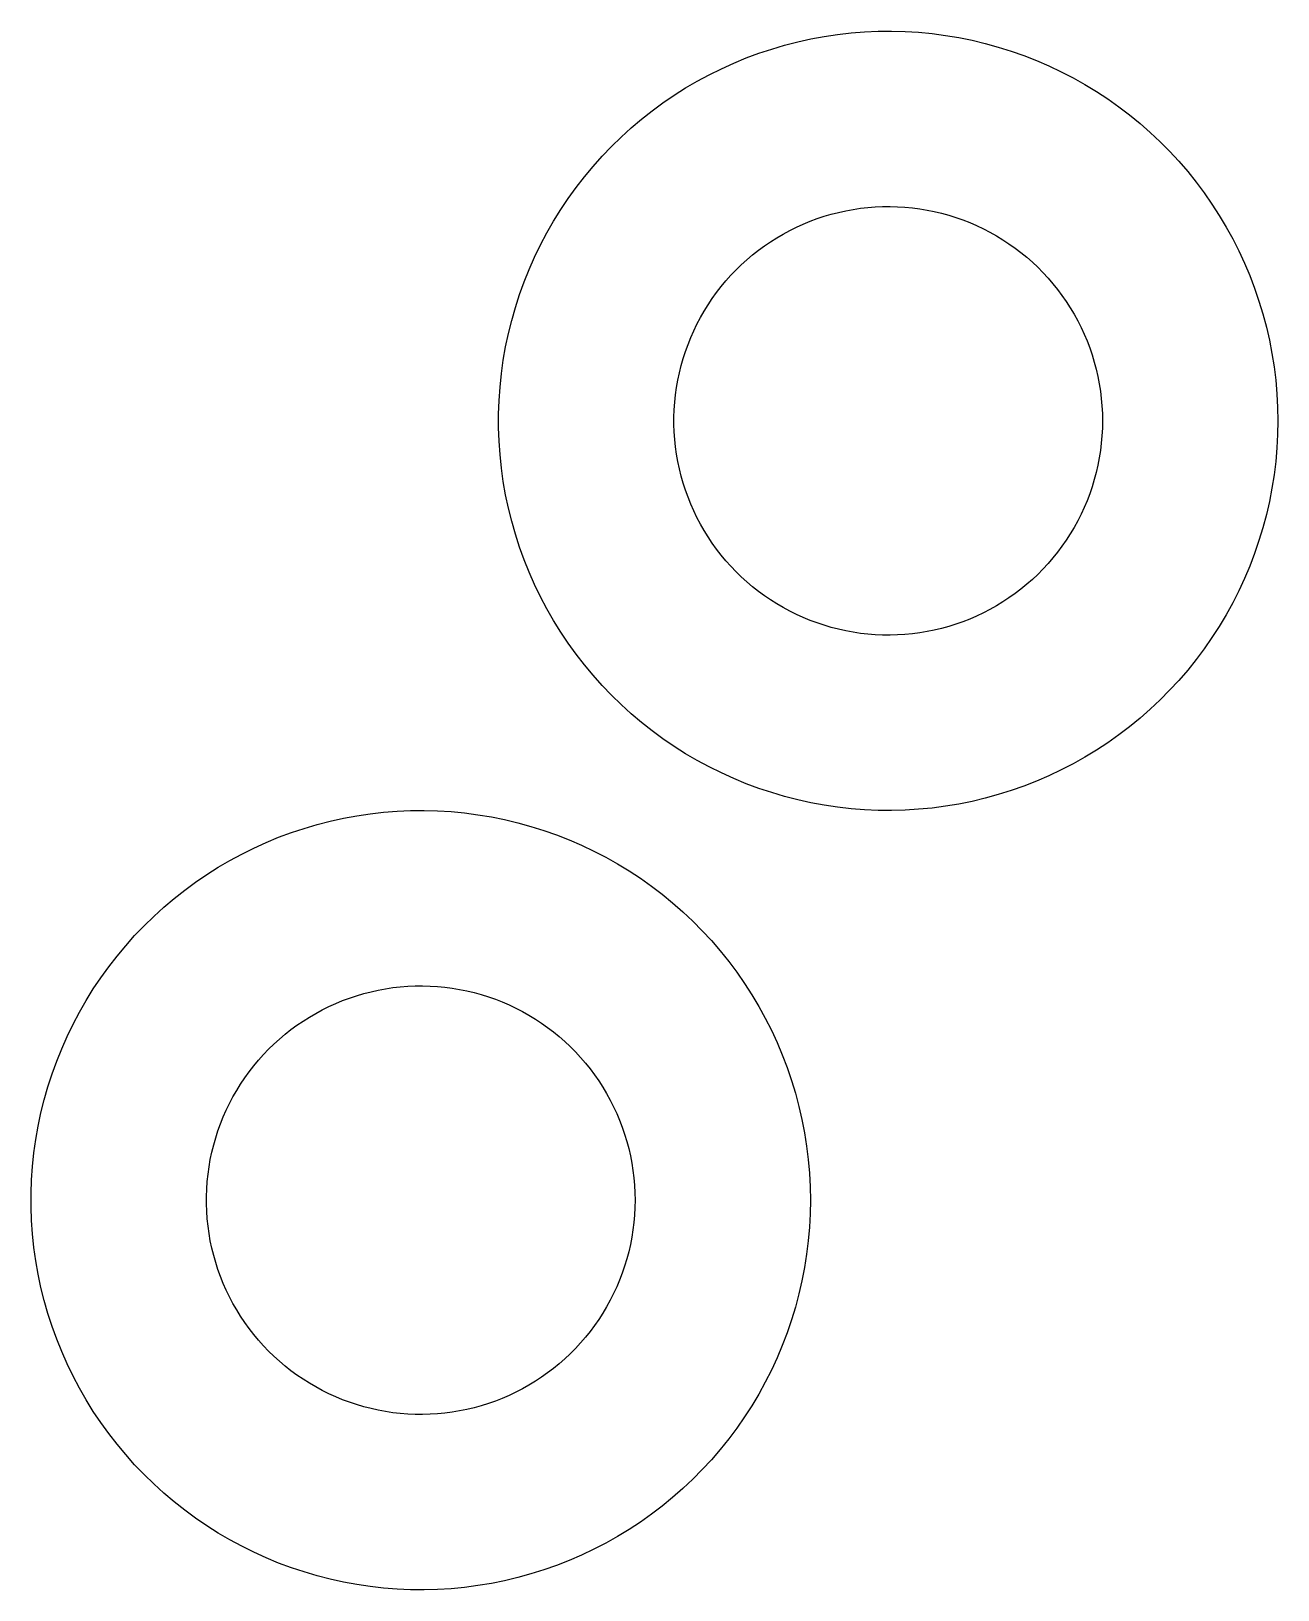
# Model space of a CAD drawing. Header units: millimetres. Extents: x 1003 to 1209, y 36 to 242.
# Drawn here: x 1032 to 1048, y 111.28 to 131.28 of the extents above; entities that cross this region are included whole.
import ezdxf

# ---------------------------------------------------------------- set-up
doc = ezdxf.new("R2010")
doc.units = ezdxf.units.MM
doc.layers.add('Make2D$Visible$Curves', color=7, linetype='Continuous')

msp = doc.modelspace()

# ---------------------------------------------------------------- linework, layer by layer
at = {"layer": 'Make2D$Visible$Curves', "color": 7, "lineweight": -3}
for p, q in [((1042.009, 131.179), (1042.179, 131.21)), ((1042.179, 131.21), (1042.351, 131.236)), ((1042.351, 131.236), (1042.523, 131.255)), ((1042.523, 131.255), (1042.696, 131.269)), ((1042.696, 131.269), (1042.87, 131.276)), ((1042.87, 131.276), (1043.043, 131.278)), ((1043.043, 131.278), (1043.217, 131.273)), ((1043.217, 131.273), (1043.39, 131.263)), ((1043.39, 131.263), (1043.563, 131.246)), ((1043.563, 131.246), (1043.735, 131.224)), ((1043.735, 131.224), (1043.906, 131.195)), ((1041.34, 130.994), (1041.505, 131.049)), ((1041.505, 131.049), (1041.671, 131.098)), ((1041.671, 131.098), (1041.839, 131.141)), ((1041.839, 131.141), (1042.009, 131.179)), ((1043.906, 131.195), (1044.076, 131.161)), ((1044.076, 131.161), (1044.245, 131.12)), ((1044.245, 131.12), (1044.412, 131.074)), ((1044.412, 131.074), (1044.578, 131.022)), ((1044.578, 131.022), (1044.742, 130.965)), ((1040.859, 130.796), (1041.017, 130.868)), ((1041.017, 130.868), (1041.177, 130.934)), ((1041.177, 130.934), (1041.34, 130.994)), ((1044.742, 130.965), (1044.903, 130.901)), ((1044.903, 130.901), (1045.063, 130.833)), ((1045.063, 130.833), (1045.22, 130.758)), ((1040.4, 130.549), (1040.55, 130.637)), ((1040.55, 130.637), (1040.703, 130.719)), ((1040.703, 130.719), (1040.859, 130.796)), ((1045.22, 130.758), (1045.374, 130.679)), ((1045.374, 130.679), (1045.525, 130.594)), ((1040.11, 130.358), (1040.254, 130.456)), ((1040.254, 130.456), (1040.4, 130.549)), ((1045.525, 130.594), (1045.673, 130.503)), ((1045.673, 130.503), (1045.818, 130.408)), ((1045.818, 130.408), (1045.96, 130.308)), ((1039.834, 130.148), (1039.971, 130.256)), ((1039.971, 130.256), (1040.11, 130.358)), ((1045.96, 130.308), (1046.098, 130.203)), ((1046.098, 130.203), (1046.232, 130.093)), ((1039.573, 129.919), (1039.702, 130.036)), ((1039.702, 130.036), (1039.834, 130.148)), ((1046.232, 130.093), (1046.363, 129.978)), ((1039.329, 129.673), (1039.449, 129.798)), ((1039.449, 129.798), (1039.573, 129.919)), ((1046.363, 129.978), (1046.489, 129.859)), ((1046.489, 129.859), (1046.611, 129.736)), ((1039.214, 129.543), (1039.329, 129.673)), ((1046.611, 129.736), (1046.729, 129.609)), ((1046.729, 129.609), (1046.843, 129.477)), ((1038.996, 129.273), (1039.102, 129.41)), ((1039.102, 129.41), (1039.214, 129.543)), ((1046.843, 129.477), (1046.951, 129.342)), ((1038.895, 129.132), (1038.996, 129.273)), ((1046.951, 129.342), (1047.055, 129.203)), ((1047.055, 129.203), (1047.154, 129.06)), ((1038.798, 128.988), (1038.895, 129.132)), ((1042.549, 128.991), (1042.643, 129.005)), ((1042.643, 129.005), (1042.738, 129.015)), ((1042.738, 129.015), (1042.833, 129.023)), ((1042.833, 129.023), (1042.928, 129.027)), ((1042.928, 129.027), (1043.024, 129.028)), ((1043.024, 129.028), (1043.119, 129.025)), ((1043.119, 129.025), (1043.215, 129.02)), ((1043.215, 129.02), (1043.31, 129.01)), ((1043.31, 129.01), (1043.404, 128.998)), ((1043.404, 128.998), (1043.498, 128.982)), ((1047.154, 129.06), (1047.248, 128.914)), ((1038.62, 128.69), (1038.706, 128.84)), ((1038.706, 128.84), (1038.798, 128.988)), ((1041.822, 128.763), (1041.909, 128.802)), ((1041.909, 128.802), (1041.997, 128.839)), ((1041.997, 128.839), (1042.087, 128.872)), ((1042.087, 128.872), (1042.177, 128.902)), ((1042.177, 128.902), (1042.269, 128.929)), ((1042.269, 128.929), (1042.362, 128.953)), ((1042.362, 128.953), (1042.455, 128.973)), ((1042.455, 128.973), (1042.549, 128.991)), ((1043.498, 128.982), (1043.592, 128.963)), ((1043.592, 128.963), (1043.685, 128.941)), ((1043.685, 128.941), (1043.777, 128.916)), ((1043.777, 128.916), (1043.868, 128.887)), ((1043.868, 128.887), (1043.958, 128.856)), ((1043.958, 128.856), (1044.047, 128.821)), ((1044.047, 128.821), (1044.134, 128.783)), ((1047.248, 128.914), (1047.337, 128.765)), ((1038.539, 128.536), (1038.62, 128.69)), ((1041.49, 128.576), (1041.57, 128.627)), ((1041.57, 128.627), (1041.653, 128.675)), ((1041.653, 128.675), (1041.737, 128.721)), ((1041.737, 128.721), (1041.822, 128.763)), ((1044.134, 128.783), (1044.221, 128.742)), ((1044.221, 128.742), (1044.306, 128.698)), ((1044.306, 128.698), (1044.389, 128.652)), ((1044.389, 128.652), (1044.47, 128.602)), ((1044.47, 128.602), (1044.55, 128.549)), ((1047.337, 128.765), (1047.421, 128.613)), ((1047.421, 128.613), (1047.499, 128.459)), ((1038.463, 128.38), (1038.539, 128.536)), ((1041.186, 128.345), (1041.259, 128.407)), ((1041.259, 128.407), (1041.334, 128.466)), ((1041.334, 128.466), (1041.411, 128.522)), ((1041.411, 128.522), (1041.49, 128.576)), ((1044.55, 128.549), (1044.628, 128.494)), ((1044.628, 128.494), (1044.704, 128.436)), ((1044.704, 128.436), (1044.778, 128.376)), ((1047.499, 128.459), (1047.572, 128.301)), ((1038.328, 128.06), (1038.393, 128.221)), ((1038.393, 128.221), (1038.463, 128.38)), ((1040.981, 128.145), (1041.047, 128.214)), ((1041.047, 128.214), (1041.115, 128.281)), ((1041.115, 128.281), (1041.186, 128.345)), ((1044.778, 128.376), (1044.85, 128.313)), ((1044.85, 128.313), (1044.919, 128.248)), ((1044.919, 128.248), (1044.986, 128.18)), ((1047.572, 128.301), (1047.64, 128.141)), ((1038.269, 127.897), (1038.328, 128.06)), ((1040.798, 127.925), (1040.856, 128.001)), ((1040.856, 128.001), (1040.917, 128.074)), ((1040.917, 128.074), (1040.981, 128.145)), ((1044.986, 128.18), (1045.051, 128.11)), ((1045.051, 128.11), (1045.113, 128.037)), ((1045.113, 128.037), (1045.173, 127.963)), ((1047.64, 128.141), (1047.702, 127.979)), ((1038.216, 127.732), (1038.269, 127.897)), ((1040.689, 127.768), (1040.742, 127.848)), ((1040.742, 127.848), (1040.798, 127.925)), ((1045.173, 127.963), (1045.23, 127.887)), ((1045.23, 127.887), (1045.285, 127.808)), ((1045.285, 127.808), (1045.337, 127.728)), ((1047.702, 127.979), (1047.758, 127.815)), ((1047.758, 127.815), (1047.808, 127.649)), ((1038.169, 127.565), (1038.216, 127.732)), ((1040.546, 127.52), (1040.591, 127.604)), ((1040.591, 127.604), (1040.639, 127.687)), ((1040.639, 127.687), (1040.689, 127.768)), ((1045.337, 127.728), (1045.386, 127.646)), ((1045.386, 127.646), (1045.432, 127.562)), ((1047.808, 127.649), (1047.853, 127.481)), ((1038.127, 127.397), (1038.169, 127.565)), ((1040.466, 127.347), (1040.505, 127.434)), ((1040.505, 127.434), (1040.546, 127.52)), ((1045.432, 127.562), (1045.475, 127.477)), ((1045.475, 127.477), (1045.515, 127.391)), ((1047.853, 127.481), (1047.892, 127.312)), ((1038.061, 127.056), (1038.091, 127.227)), ((1038.091, 127.227), (1038.127, 127.397)), ((1040.398, 127.169), (1040.431, 127.258)), ((1040.431, 127.258), (1040.466, 127.347)), ((1045.515, 127.391), (1045.552, 127.303)), ((1045.552, 127.303), (1045.586, 127.214)), ((1045.586, 127.214), (1045.617, 127.123)), ((1047.892, 127.312), (1047.925, 127.141)), ((1038.037, 126.884), (1038.061, 127.056)), ((1040.343, 126.986), (1040.369, 127.078)), ((1040.369, 127.078), (1040.398, 127.169)), ((1045.617, 127.123), (1045.645, 127.032)), ((1045.645, 127.032), (1045.669, 126.94)), ((1047.925, 127.141), (1047.952, 126.97)), ((1038.019, 126.711), (1038.037, 126.884)), ((1040.283, 126.706), (1040.3, 126.8)), ((1040.3, 126.8), (1040.32, 126.893)), ((1040.32, 126.893), (1040.343, 126.986)), ((1045.669, 126.94), (1045.691, 126.847)), ((1045.691, 126.847), (1045.709, 126.753)), ((1047.952, 126.97), (1047.973, 126.798)), ((1047.973, 126.798), (1047.988, 126.625)), ((1038.007, 126.538), (1038.019, 126.711)), ((1040.26, 126.516), (1040.27, 126.611)), ((1040.27, 126.611), (1040.283, 126.706)), ((1045.709, 126.753), (1045.724, 126.659)), ((1045.724, 126.659), (1045.735, 126.564)), ((1047.988, 126.625), (1047.997, 126.451)), ((1038.001, 126.365), (1038.007, 126.538)), ((1040.25, 126.326), (1040.254, 126.421)), ((1040.254, 126.421), (1040.26, 126.516)), ((1045.735, 126.564), (1045.743, 126.469)), ((1045.743, 126.469), (1045.748, 126.373)), ((1047.997, 126.451), (1048, 126.278)), ((1038.001, 126.191), (1038.001, 126.365)), ((1040.25, 126.23), (1040.25, 126.326)), ((1040.254, 126.135), (1040.25, 126.23)), ((1045.748, 126.373), (1045.75, 126.278)), ((1045.75, 126.278), (1045.748, 126.183)), ((1048, 126.278), (1047.997, 126.104)), ((1038.007, 126.018), (1038.001, 126.191)), ((1038.019, 125.845), (1038.007, 126.018)), ((1040.26, 126.04), (1040.254, 126.135)), ((1040.27, 125.945), (1040.26, 126.04)), ((1045.743, 126.087), (1045.735, 125.992)), ((1045.748, 126.183), (1045.743, 126.087)), ((1047.997, 126.104), (1047.988, 125.931)), ((1038.037, 125.672), (1038.019, 125.845)), ((1040.283, 125.85), (1040.27, 125.945)), ((1040.3, 125.756), (1040.283, 125.85)), ((1045.709, 125.803), (1045.691, 125.709)), ((1045.724, 125.897), (1045.709, 125.803)), ((1045.735, 125.992), (1045.724, 125.897)), ((1047.988, 125.931), (1047.973, 125.758)), ((1038.061, 125.5), (1038.037, 125.672)), ((1040.32, 125.663), (1040.3, 125.756)), ((1040.343, 125.57), (1040.32, 125.663)), ((1045.669, 125.616), (1045.645, 125.524)), ((1045.691, 125.709), (1045.669, 125.616)), ((1047.973, 125.758), (1047.952, 125.586)), ((1038.091, 125.329), (1038.061, 125.5)), ((1040.369, 125.478), (1040.343, 125.57)), ((1040.398, 125.387), (1040.369, 125.478)), ((1045.617, 125.433), (1045.586, 125.342)), ((1045.645, 125.524), (1045.617, 125.433)), ((1047.925, 125.414), (1047.892, 125.244)), ((1047.952, 125.586), (1047.925, 125.414)), ((1038.127, 125.159), (1038.091, 125.329)), ((1040.431, 125.298), (1040.398, 125.387)), ((1040.466, 125.209), (1040.431, 125.298)), ((1040.505, 125.122), (1040.466, 125.209)), ((1045.552, 125.253), (1045.515, 125.165)), ((1045.586, 125.342), (1045.552, 125.253)), ((1047.892, 125.244), (1047.853, 125.075)), ((1038.169, 124.991), (1038.127, 125.159)), ((1040.546, 125.036), (1040.505, 125.122)), ((1040.591, 124.951), (1040.546, 125.036)), ((1045.475, 125.079), (1045.432, 124.993)), ((1045.515, 125.165), (1045.475, 125.079)), ((1047.853, 125.075), (1047.808, 124.907)), ((1038.216, 124.824), (1038.169, 124.991)), ((1038.269, 124.659), (1038.216, 124.824)), ((1040.639, 124.869), (1040.591, 124.951)), ((1040.689, 124.788), (1040.639, 124.869)), ((1045.337, 124.828), (1045.285, 124.748)), ((1045.386, 124.91), (1045.337, 124.828)), ((1045.432, 124.993), (1045.386, 124.91)), ((1047.808, 124.907), (1047.758, 124.741)), ((1038.328, 124.496), (1038.269, 124.659)), ((1040.742, 124.708), (1040.689, 124.788)), ((1040.798, 124.631), (1040.742, 124.708)), ((1040.856, 124.555), (1040.798, 124.631)), ((1045.23, 124.669), (1045.173, 124.593)), ((1045.285, 124.748), (1045.23, 124.669)), ((1047.758, 124.741), (1047.702, 124.577)), ((1038.393, 124.335), (1038.328, 124.496)), ((1040.917, 124.482), (1040.856, 124.555)), ((1040.981, 124.411), (1040.917, 124.482)), ((1041.047, 124.342), (1040.981, 124.411)), ((1045.051, 124.446), (1044.986, 124.376)), ((1045.113, 124.518), (1045.051, 124.446)), ((1045.173, 124.593), (1045.113, 124.518)), ((1047.64, 124.415), (1047.572, 124.255)), ((1047.702, 124.577), (1047.64, 124.415)), ((1038.463, 124.176), (1038.393, 124.335)), ((1041.115, 124.275), (1041.047, 124.342)), ((1041.186, 124.211), (1041.115, 124.275)), ((1041.259, 124.149), (1041.186, 124.211)), ((1044.85, 124.243), (1044.778, 124.18)), ((1044.919, 124.308), (1044.85, 124.243)), ((1044.986, 124.376), (1044.919, 124.308)), ((1047.572, 124.255), (1047.499, 124.097)), ((1038.539, 124.02), (1038.463, 124.176)), ((1038.62, 123.866), (1038.539, 124.02)), ((1041.334, 124.09), (1041.259, 124.149)), ((1041.411, 124.034), (1041.334, 124.09)), ((1041.49, 123.98), (1041.411, 124.034)), ((1044.55, 124.006), (1044.47, 123.954)), ((1044.628, 124.062), (1044.55, 124.006)), ((1044.704, 124.119), (1044.628, 124.062)), ((1044.778, 124.18), (1044.704, 124.119)), ((1047.499, 124.097), (1047.421, 123.943)), ((1038.706, 123.716), (1038.62, 123.866)), ((1041.57, 123.929), (1041.49, 123.98)), ((1041.653, 123.881), (1041.57, 123.929)), ((1041.737, 123.835), (1041.653, 123.881)), ((1041.822, 123.793), (1041.737, 123.835)), ((1044.221, 123.814), (1044.134, 123.773)), ((1044.306, 123.858), (1044.221, 123.814)), ((1044.389, 123.904), (1044.306, 123.858)), ((1044.47, 123.954), (1044.389, 123.904)), ((1047.421, 123.943), (1047.337, 123.79)), ((1038.798, 123.568), (1038.706, 123.716)), ((1041.909, 123.754), (1041.822, 123.793)), ((1041.997, 123.717), (1041.909, 123.754)), ((1042.087, 123.684), (1041.997, 123.717)), ((1042.177, 123.654), (1042.087, 123.684)), ((1042.269, 123.627), (1042.177, 123.654)), ((1042.362, 123.603), (1042.269, 123.627)), ((1042.455, 123.583), (1042.362, 123.603)), ((1043.685, 123.615), (1043.592, 123.592)), ((1043.777, 123.64), (1043.685, 123.615)), ((1043.868, 123.669), (1043.777, 123.64)), ((1043.958, 123.7), (1043.868, 123.669)), ((1044.047, 123.735), (1043.958, 123.7)), ((1044.134, 123.773), (1044.047, 123.735)), ((1047.248, 123.641), (1047.154, 123.496)), ((1047.337, 123.79), (1047.248, 123.641)), ((1038.895, 123.424), (1038.798, 123.568)), ((1038.996, 123.283), (1038.895, 123.424)), ((1042.549, 123.565), (1042.455, 123.583)), ((1042.643, 123.551), (1042.549, 123.565)), ((1042.738, 123.54), (1042.643, 123.551)), ((1042.833, 123.533), (1042.738, 123.54)), ((1042.928, 123.529), (1042.833, 123.533)), ((1043.024, 123.528), (1042.928, 123.529)), ((1043.119, 123.531), (1043.024, 123.528)), ((1043.215, 123.536), (1043.119, 123.531)), ((1043.31, 123.545), (1043.215, 123.536)), ((1043.404, 123.558), (1043.31, 123.545)), ((1043.498, 123.573), (1043.404, 123.558)), ((1043.592, 123.592), (1043.498, 123.573)), ((1047.154, 123.496), (1047.055, 123.353)), ((1039.102, 123.146), (1038.996, 123.283)), ((1046.951, 123.214), (1046.843, 123.079)), ((1047.055, 123.353), (1046.951, 123.214)), ((1039.214, 123.013), (1039.102, 123.146)), ((1039.329, 122.883), (1039.214, 123.013)), ((1046.843, 123.079), (1046.729, 122.947)), ((1039.449, 122.758), (1039.329, 122.883)), ((1046.611, 122.82), (1046.489, 122.697)), ((1046.729, 122.947), (1046.611, 122.82)), ((1039.573, 122.637), (1039.449, 122.758)), ((1039.702, 122.52), (1039.573, 122.637)), ((1046.489, 122.697), (1046.363, 122.578)), ((1039.834, 122.408), (1039.702, 122.52)), ((1039.971, 122.3), (1039.834, 122.408)), ((1046.232, 122.463), (1046.098, 122.353)), ((1046.363, 122.578), (1046.232, 122.463)), ((1040.11, 122.197), (1039.971, 122.3)), ((1045.96, 122.248), (1045.818, 122.148)), ((1046.098, 122.353), (1045.96, 122.248)), ((1040.254, 122.1), (1040.11, 122.197)), ((1040.4, 122.007), (1040.254, 122.1)), ((1040.55, 121.919), (1040.4, 122.007)), ((1045.673, 122.053), (1045.525, 121.962)), ((1045.818, 122.148), (1045.673, 122.053)), ((1040.703, 121.837), (1040.55, 121.919)), ((1040.859, 121.76), (1040.703, 121.837)), ((1045.374, 121.877), (1045.22, 121.798)), ((1045.525, 121.962), (1045.374, 121.877)), ((1041.017, 121.688), (1040.859, 121.76)), ((1041.177, 121.622), (1041.017, 121.688)), ((1041.34, 121.562), (1041.177, 121.622)), ((1044.903, 121.654), (1044.742, 121.591)), ((1045.063, 121.723), (1044.903, 121.654)), ((1045.22, 121.798), (1045.063, 121.723)), ((1041.505, 121.507), (1041.34, 121.562)), ((1041.671, 121.458), (1041.505, 121.507)), ((1041.839, 121.415), (1041.671, 121.458)), ((1042.009, 121.377), (1041.839, 121.415)), ((1044.245, 121.435), (1044.076, 121.395)), ((1044.412, 121.482), (1044.245, 121.435)), ((1044.578, 121.534), (1044.412, 121.482)), ((1044.742, 121.591), (1044.578, 121.534)), ((1036.01, 121.179), (1036.181, 121.21)), ((1036.181, 121.21), (1036.352, 121.236)), ((1036.352, 121.236), (1036.525, 121.255)), ((1036.525, 121.255), (1036.698, 121.269)), ((1036.698, 121.269), (1036.871, 121.276)), ((1036.871, 121.276), (1037.045, 121.278)), ((1037.045, 121.278), (1037.218, 121.273)), ((1037.218, 121.273), (1037.391, 121.263)), ((1037.391, 121.263), (1037.564, 121.246)), ((1037.564, 121.246), (1037.736, 121.224)), ((1037.736, 121.224), (1037.908, 121.195)), ((1042.179, 121.346), (1042.009, 121.377)), ((1042.351, 121.32), (1042.179, 121.346)), ((1042.523, 121.301), (1042.351, 121.32)), ((1042.696, 121.287), (1042.523, 121.301)), ((1042.87, 121.28), (1042.696, 121.287)), ((1043.043, 121.278), (1042.87, 121.28)), ((1043.217, 121.283), (1043.043, 121.278)), ((1043.39, 121.293), (1043.217, 121.283)), ((1043.563, 121.31), (1043.39, 121.293)), ((1043.735, 121.332), (1043.563, 121.31)), ((1043.906, 121.361), (1043.735, 121.332)), ((1044.076, 121.395), (1043.906, 121.361)), ((1035.341, 120.994), (1035.506, 121.049)), ((1035.506, 121.049), (1035.672, 121.098)), ((1035.672, 121.098), (1035.84, 121.141)), ((1035.84, 121.141), (1036.01, 121.179)), ((1037.908, 121.195), (1038.078, 121.161)), ((1038.078, 121.161), (1038.246, 121.12)), ((1038.246, 121.12), (1038.414, 121.074)), ((1038.414, 121.074), (1038.579, 121.022)), ((1038.579, 121.022), (1038.743, 120.965)), ((1034.86, 120.796), (1035.018, 120.868)), ((1035.018, 120.868), (1035.178, 120.934)), ((1035.178, 120.934), (1035.341, 120.994)), ((1038.743, 120.965), (1038.905, 120.901)), ((1038.905, 120.901), (1039.064, 120.833)), ((1039.064, 120.833), (1039.221, 120.758)), ((1034.402, 120.549), (1034.552, 120.637)), ((1034.552, 120.637), (1034.704, 120.719)), ((1034.704, 120.719), (1034.86, 120.796)), ((1039.221, 120.758), (1039.375, 120.679)), ((1039.375, 120.679), (1039.526, 120.594)), ((1034.112, 120.358), (1034.255, 120.456)), ((1034.255, 120.456), (1034.402, 120.549)), ((1039.526, 120.594), (1039.675, 120.503)), ((1039.675, 120.503), (1039.82, 120.408)), ((1039.82, 120.408), (1039.961, 120.308)), ((1033.836, 120.148), (1033.972, 120.256)), ((1033.972, 120.256), (1034.112, 120.358)), ((1039.961, 120.308), (1040.099, 120.203)), ((1040.099, 120.203), (1040.234, 120.093)), ((1033.575, 119.919), (1033.703, 120.036)), ((1033.703, 120.036), (1033.836, 120.148)), ((1040.234, 120.093), (1040.364, 119.978)), ((1033.33, 119.673), (1033.45, 119.798)), ((1033.45, 119.798), (1033.575, 119.919)), ((1040.364, 119.978), (1040.491, 119.859)), ((1040.491, 119.859), (1040.613, 119.736)), ((1033.215, 119.543), (1033.33, 119.673)), ((1040.613, 119.736), (1040.731, 119.609)), ((1040.731, 119.609), (1040.844, 119.477)), ((1032.997, 119.273), (1033.104, 119.41)), ((1033.104, 119.41), (1033.215, 119.543)), ((1040.844, 119.477), (1040.953, 119.342)), ((1032.896, 119.132), (1032.997, 119.273)), ((1040.953, 119.342), (1041.057, 119.203)), ((1041.057, 119.203), (1041.156, 119.06)), ((1032.799, 118.988), (1032.896, 119.132)), ((1036.55, 118.991), (1036.644, 119.005)), ((1036.644, 119.005), (1036.739, 119.015)), ((1036.739, 119.015), (1036.834, 119.023)), ((1036.834, 119.023), (1036.93, 119.027)), ((1036.93, 119.027), (1037.025, 119.028)), ((1037.025, 119.028), (1037.121, 119.025)), ((1037.121, 119.025), (1037.216, 119.02)), ((1037.216, 119.02), (1037.311, 119.01)), ((1037.311, 119.01), (1037.406, 118.998)), ((1037.406, 118.998), (1037.5, 118.982)), ((1041.156, 119.06), (1041.25, 118.914)), ((1032.621, 118.69), (1032.708, 118.84)), ((1032.708, 118.84), (1032.799, 118.988)), ((1035.824, 118.763), (1035.91, 118.802)), ((1035.91, 118.802), (1035.999, 118.839)), ((1035.999, 118.839), (1036.088, 118.872)), ((1036.088, 118.872), (1036.179, 118.902)), ((1036.179, 118.902), (1036.27, 118.929)), ((1036.27, 118.929), (1036.363, 118.953)), ((1036.363, 118.953), (1036.456, 118.973)), ((1036.456, 118.973), (1036.55, 118.991)), ((1037.5, 118.982), (1037.593, 118.963)), ((1037.593, 118.963), (1037.686, 118.941)), ((1037.686, 118.941), (1037.778, 118.916)), ((1037.778, 118.916), (1037.869, 118.887)), ((1037.869, 118.887), (1037.959, 118.856)), ((1037.959, 118.856), (1038.048, 118.821)), ((1038.048, 118.821), (1038.136, 118.783)), ((1041.25, 118.914), (1041.339, 118.765)), ((1032.54, 118.536), (1032.621, 118.69)), ((1035.491, 118.576), (1035.572, 118.627)), ((1035.572, 118.627), (1035.654, 118.675)), ((1035.654, 118.675), (1035.738, 118.721)), ((1035.738, 118.721), (1035.824, 118.763)), ((1038.136, 118.783), (1038.222, 118.742)), ((1038.222, 118.742), (1038.307, 118.698)), ((1038.307, 118.698), (1038.39, 118.652)), ((1038.39, 118.652), (1038.472, 118.602)), ((1038.472, 118.602), (1038.551, 118.549)), ((1041.339, 118.765), (1041.422, 118.613)), ((1041.422, 118.613), (1041.501, 118.459)), ((1032.465, 118.38), (1032.54, 118.536)), ((1035.187, 118.345), (1035.26, 118.407)), ((1035.26, 118.407), (1035.335, 118.466)), ((1035.335, 118.466), (1035.412, 118.522)), ((1035.412, 118.522), (1035.491, 118.576)), ((1038.551, 118.549), (1038.629, 118.494)), ((1038.629, 118.494), (1038.705, 118.436)), ((1038.705, 118.436), (1038.779, 118.376)), ((1041.501, 118.459), (1041.574, 118.301)), ((1032.33, 118.06), (1032.394, 118.221)), ((1032.394, 118.221), (1032.465, 118.38)), ((1034.982, 118.145), (1035.048, 118.214)), ((1035.048, 118.214), (1035.117, 118.281)), ((1035.117, 118.281), (1035.187, 118.345)), ((1038.779, 118.376), (1038.851, 118.313)), ((1038.851, 118.313), (1038.92, 118.248)), ((1038.92, 118.248), (1038.988, 118.18)), ((1041.574, 118.301), (1041.641, 118.141)), ((1032.271, 117.897), (1032.33, 118.06)), ((1034.799, 117.925), (1034.858, 118.001)), ((1034.858, 118.001), (1034.919, 118.074)), ((1034.919, 118.074), (1034.982, 118.145)), ((1038.988, 118.18), (1039.052, 118.11)), ((1039.052, 118.11), (1039.115, 118.037)), ((1039.115, 118.037), (1039.175, 117.963)), ((1041.641, 118.141), (1041.703, 117.979)), ((1032.217, 117.732), (1032.271, 117.897)), ((1034.69, 117.768), (1034.743, 117.848)), ((1034.743, 117.848), (1034.799, 117.925)), ((1039.175, 117.963), (1039.232, 117.887)), ((1039.232, 117.887), (1039.286, 117.808)), ((1039.286, 117.808), (1039.338, 117.728)), ((1041.703, 117.979), (1041.759, 117.815)), ((1041.759, 117.815), (1041.81, 117.649)), ((1032.17, 117.565), (1032.217, 117.732)), ((1034.548, 117.52), (1034.592, 117.604)), ((1034.592, 117.604), (1034.64, 117.687)), ((1034.64, 117.687), (1034.69, 117.768)), ((1039.338, 117.728), (1039.387, 117.646)), ((1039.387, 117.646), (1039.433, 117.562)), ((1041.81, 117.649), (1041.854, 117.481)), ((1032.128, 117.397), (1032.17, 117.565)), ((1034.468, 117.347), (1034.506, 117.434)), ((1034.506, 117.434), (1034.548, 117.52)), ((1039.433, 117.562), (1039.476, 117.477)), ((1039.476, 117.477), (1039.516, 117.391)), ((1041.854, 117.481), (1041.893, 117.312)), ((1032.062, 117.056), (1032.092, 117.227)), ((1032.092, 117.227), (1032.128, 117.397)), ((1034.399, 117.169), (1034.432, 117.258)), ((1034.432, 117.258), (1034.468, 117.347)), ((1039.516, 117.391), (1039.553, 117.303)), ((1039.553, 117.303), (1039.587, 117.214)), ((1039.587, 117.214), (1039.618, 117.123)), ((1041.893, 117.312), (1041.926, 117.141)), ((1032.038, 116.884), (1032.062, 117.056)), ((1034.344, 116.986), (1034.37, 117.078)), ((1034.37, 117.078), (1034.399, 117.169)), ((1039.618, 117.123), (1039.646, 117.032)), ((1039.646, 117.032), (1039.671, 116.94)), ((1041.926, 117.141), (1041.953, 116.97)), ((1032.02, 116.711), (1032.038, 116.884)), ((1034.285, 116.706), (1034.301, 116.8)), ((1034.301, 116.8), (1034.321, 116.893)), ((1034.321, 116.893), (1034.344, 116.986)), ((1039.671, 116.94), (1039.692, 116.847)), ((1039.692, 116.847), (1039.71, 116.753)), ((1041.953, 116.97), (1041.974, 116.798)), ((1032.008, 116.538), (1032.02, 116.711)), ((1034.262, 116.516), (1034.272, 116.611)), ((1034.272, 116.611), (1034.285, 116.706)), ((1039.71, 116.753), (1039.725, 116.659)), ((1039.725, 116.659), (1039.736, 116.564)), ((1041.974, 116.798), (1041.989, 116.625)), ((1041.989, 116.625), (1041.998, 116.451)), ((1032.002, 116.365), (1032.008, 116.538)), ((1034.252, 116.326), (1034.255, 116.421)), ((1034.255, 116.421), (1034.262, 116.516)), ((1039.736, 116.564), (1039.745, 116.469)), ((1039.745, 116.469), (1039.75, 116.373)), ((1041.998, 116.451), (1042.001, 116.278)), ((1032.002, 116.191), (1032.002, 116.365)), ((1034.252, 116.23), (1034.252, 116.326)), ((1034.255, 116.135), (1034.252, 116.23)), ((1039.75, 116.373), (1039.751, 116.278)), ((1039.751, 116.278), (1039.75, 116.183)), ((1042.001, 116.278), (1041.998, 116.104)), ((1032.008, 116.018), (1032.002, 116.191)), ((1032.02, 115.845), (1032.008, 116.018)), ((1034.262, 116.04), (1034.255, 116.135)), ((1034.272, 115.945), (1034.262, 116.04)), ((1039.745, 116.087), (1039.736, 115.992)), ((1039.75, 116.183), (1039.745, 116.087)), ((1041.998, 116.104), (1041.989, 115.931)), ((1032.038, 115.672), (1032.02, 115.845)), ((1034.285, 115.85), (1034.272, 115.945)), ((1034.301, 115.756), (1034.285, 115.85)), ((1039.71, 115.803), (1039.692, 115.709)), ((1039.725, 115.897), (1039.71, 115.803)), ((1039.736, 115.992), (1039.725, 115.897)), ((1041.989, 115.931), (1041.974, 115.758)), ((1032.062, 115.5), (1032.038, 115.672)), ((1034.321, 115.663), (1034.301, 115.756)), ((1034.344, 115.57), (1034.321, 115.663)), ((1039.671, 115.616), (1039.646, 115.524)), ((1039.692, 115.709), (1039.671, 115.616)), ((1041.974, 115.758), (1041.953, 115.586)), ((1032.092, 115.329), (1032.062, 115.5)), ((1034.37, 115.478), (1034.344, 115.57)), ((1034.399, 115.387), (1034.37, 115.478)), ((1039.618, 115.433), (1039.587, 115.342)), ((1039.646, 115.524), (1039.618, 115.433)), ((1041.926, 115.414), (1041.893, 115.244)), ((1041.953, 115.586), (1041.926, 115.414)), ((1032.128, 115.159), (1032.092, 115.329)), ((1034.432, 115.298), (1034.399, 115.387)), ((1034.468, 115.209), (1034.432, 115.298)), ((1034.506, 115.122), (1034.468, 115.209)), ((1039.553, 115.253), (1039.516, 115.165)), ((1039.587, 115.342), (1039.553, 115.253)), ((1041.893, 115.244), (1041.854, 115.075)), ((1032.17, 114.991), (1032.128, 115.159)), ((1034.548, 115.036), (1034.506, 115.122)), ((1034.592, 114.951), (1034.548, 115.036)), ((1039.476, 115.079), (1039.433, 114.993)), ((1039.516, 115.165), (1039.476, 115.079)), ((1041.854, 115.075), (1041.81, 114.907)), ((1032.217, 114.824), (1032.17, 114.991)), ((1032.271, 114.659), (1032.217, 114.824)), ((1034.64, 114.869), (1034.592, 114.951)), ((1034.69, 114.788), (1034.64, 114.869)), ((1039.338, 114.828), (1039.286, 114.748)), ((1039.387, 114.91), (1039.338, 114.828)), ((1039.433, 114.993), (1039.387, 114.91)), ((1041.81, 114.907), (1041.759, 114.741)), ((1032.33, 114.496), (1032.271, 114.659)), ((1034.743, 114.708), (1034.69, 114.788)), ((1034.799, 114.631), (1034.743, 114.708)), ((1034.858, 114.555), (1034.799, 114.631)), ((1039.232, 114.669), (1039.175, 114.593)), ((1039.286, 114.748), (1039.232, 114.669)), ((1041.759, 114.741), (1041.703, 114.577)), ((1032.394, 114.335), (1032.33, 114.496)), ((1034.919, 114.482), (1034.858, 114.555)), ((1034.982, 114.411), (1034.919, 114.482)), ((1035.048, 114.342), (1034.982, 114.411)), ((1039.052, 114.446), (1038.988, 114.376)), ((1039.115, 114.518), (1039.052, 114.446)), ((1039.175, 114.593), (1039.115, 114.518)), ((1041.641, 114.415), (1041.574, 114.255)), ((1041.703, 114.577), (1041.641, 114.415)), ((1032.465, 114.176), (1032.394, 114.335)), ((1035.117, 114.275), (1035.048, 114.342)), ((1035.187, 114.211), (1035.117, 114.275)), ((1035.26, 114.149), (1035.187, 114.211)), ((1038.851, 114.243), (1038.779, 114.18)), ((1038.92, 114.308), (1038.851, 114.243)), ((1038.988, 114.376), (1038.92, 114.308)), ((1041.574, 114.255), (1041.501, 114.097)), ((1032.54, 114.02), (1032.465, 114.176)), ((1032.621, 113.866), (1032.54, 114.02)), ((1035.335, 114.09), (1035.26, 114.149)), ((1035.412, 114.034), (1035.335, 114.09)), ((1035.491, 113.98), (1035.412, 114.034)), ((1038.551, 114.006), (1038.472, 113.954)), ((1038.629, 114.062), (1038.551, 114.006)), ((1038.705, 114.119), (1038.629, 114.062)), ((1038.779, 114.18), (1038.705, 114.119)), ((1041.501, 114.097), (1041.422, 113.943)), ((1032.708, 113.716), (1032.621, 113.866)), ((1035.572, 113.929), (1035.491, 113.98)), ((1035.654, 113.881), (1035.572, 113.929)), ((1035.738, 113.835), (1035.654, 113.881)), ((1035.824, 113.793), (1035.738, 113.835)), ((1038.222, 113.814), (1038.136, 113.773)), ((1038.307, 113.858), (1038.222, 113.814)), ((1038.39, 113.904), (1038.307, 113.858)), ((1038.472, 113.954), (1038.39, 113.904)), ((1041.422, 113.943), (1041.339, 113.79)), ((1032.799, 113.568), (1032.708, 113.716)), ((1035.91, 113.754), (1035.824, 113.793)), ((1035.999, 113.717), (1035.91, 113.754)), ((1036.088, 113.684), (1035.999, 113.717)), ((1036.179, 113.654), (1036.088, 113.684)), ((1036.27, 113.627), (1036.179, 113.654)), ((1036.363, 113.603), (1036.27, 113.627)), ((1036.456, 113.583), (1036.363, 113.603)), ((1037.686, 113.615), (1037.593, 113.592)), ((1037.778, 113.64), (1037.686, 113.615)), ((1037.869, 113.669), (1037.778, 113.64)), ((1037.959, 113.7), (1037.869, 113.669)), ((1038.048, 113.735), (1037.959, 113.7)), ((1038.136, 113.773), (1038.048, 113.735)), ((1041.25, 113.641), (1041.156, 113.496)), ((1041.339, 113.79), (1041.25, 113.641)), ((1032.896, 113.424), (1032.799, 113.568)), ((1032.997, 113.283), (1032.896, 113.424)), ((1036.55, 113.565), (1036.456, 113.583)), ((1036.644, 113.551), (1036.55, 113.565)), ((1036.739, 113.54), (1036.644, 113.551)), ((1036.834, 113.533), (1036.739, 113.54)), ((1036.93, 113.529), (1036.834, 113.533)), ((1037.025, 113.528), (1036.93, 113.529)), ((1037.121, 113.531), (1037.025, 113.528)), ((1037.216, 113.536), (1037.121, 113.531)), ((1037.311, 113.545), (1037.216, 113.536)), ((1037.406, 113.558), (1037.311, 113.545)), ((1037.5, 113.573), (1037.406, 113.558)), ((1037.593, 113.592), (1037.5, 113.573)), ((1041.156, 113.496), (1041.057, 113.353)), ((1033.104, 113.146), (1032.997, 113.283)), ((1040.953, 113.214), (1040.844, 113.079)), ((1041.057, 113.353), (1040.953, 113.214)), ((1033.215, 113.013), (1033.104, 113.146)), ((1033.33, 112.883), (1033.215, 113.013)), ((1040.844, 113.079), (1040.731, 112.947)), ((1033.45, 112.758), (1033.33, 112.883)), ((1040.613, 112.82), (1040.491, 112.697)), ((1040.731, 112.947), (1040.613, 112.82)), ((1033.575, 112.637), (1033.45, 112.758)), ((1033.703, 112.52), (1033.575, 112.637)), ((1040.491, 112.697), (1040.364, 112.578)), ((1033.836, 112.408), (1033.703, 112.52)), ((1033.972, 112.3), (1033.836, 112.408)), ((1040.234, 112.463), (1040.099, 112.353)), ((1040.364, 112.578), (1040.234, 112.463)), ((1034.112, 112.197), (1033.972, 112.3)), ((1039.961, 112.248), (1039.82, 112.148)), ((1040.099, 112.353), (1039.961, 112.248)), ((1034.255, 112.1), (1034.112, 112.197)), ((1034.402, 112.007), (1034.255, 112.1)), ((1034.552, 111.919), (1034.402, 112.007)), ((1039.675, 112.053), (1039.526, 111.962)), ((1039.82, 112.148), (1039.675, 112.053)), ((1034.704, 111.837), (1034.552, 111.919)), ((1034.86, 111.76), (1034.704, 111.837)), ((1039.375, 111.877), (1039.221, 111.798)), ((1039.526, 111.962), (1039.375, 111.877)), ((1035.018, 111.688), (1034.86, 111.76)), ((1035.178, 111.622), (1035.018, 111.688)), ((1035.341, 111.562), (1035.178, 111.622)), ((1038.905, 111.654), (1038.743, 111.591)), ((1039.064, 111.723), (1038.905, 111.654)), ((1039.221, 111.798), (1039.064, 111.723)), ((1035.506, 111.507), (1035.341, 111.562)), ((1035.672, 111.458), (1035.506, 111.507)), ((1035.84, 111.415), (1035.672, 111.458)), ((1036.01, 111.377), (1035.84, 111.415)), ((1038.246, 111.435), (1038.078, 111.395)), ((1038.414, 111.482), (1038.246, 111.435)), ((1038.579, 111.534), (1038.414, 111.482)), ((1038.743, 111.591), (1038.579, 111.534)), ((1036.181, 111.346), (1036.01, 111.377)), ((1036.352, 111.32), (1036.181, 111.346)), ((1036.525, 111.301), (1036.352, 111.32)), ((1036.698, 111.287), (1036.525, 111.301)), ((1036.871, 111.28), (1036.698, 111.287)), ((1037.045, 111.278), (1036.871, 111.28)), ((1037.218, 111.283), (1037.045, 111.278)), ((1037.391, 111.293), (1037.218, 111.283)), ((1037.564, 111.31), (1037.391, 111.293)), ((1037.736, 111.332), (1037.564, 111.31)), ((1037.908, 111.361), (1037.736, 111.332)), ((1038.078, 111.395), (1037.908, 111.361))]:
    msp.add_line(p, q, dxfattribs=at)

doc.saveas('drawing.dxf')
